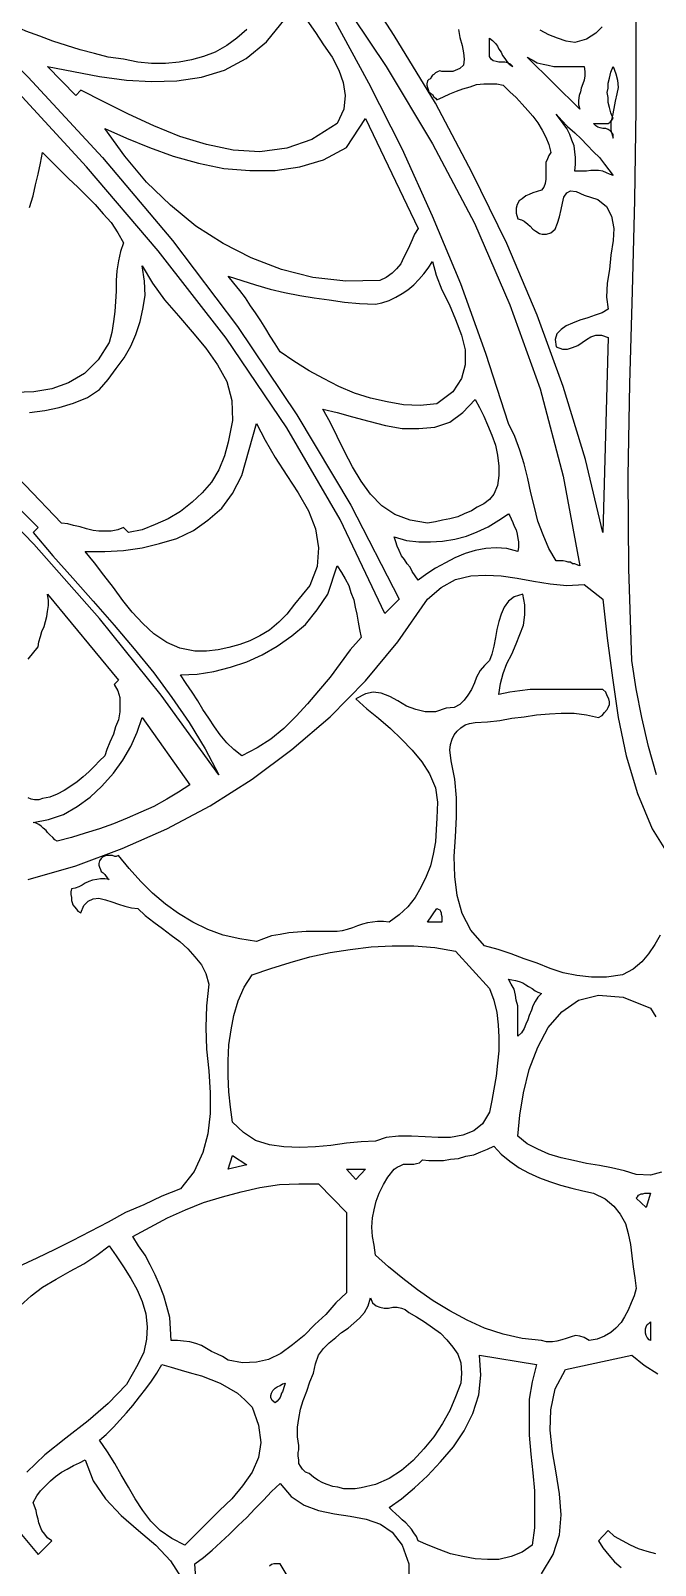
# Model space of a CAD drawing. Extents: x 0.05 to 5.94, y 0.01 to 8.49.
# Drawn here: x 3.365 to 4.229, y 5.248 to 7.372 of the extents above; entities that cross this region are included whole.
import ezdxf

# ---------------------------------------------------------------- set-up
doc = ezdxf.new("R2010")
doc.units = 0
doc.layers.add('1', color=7, linetype='Continuous')

msp = doc.modelspace()

# ---------------------------------------------------------------- linework, layer by layer
at = {"layer": '1'}
for points in [[(3.875, 6.585), (3.855, 6.565), (3.793, 6.695), (3.719, 6.822), (3.635, 6.946), (3.541, 7.067), (3.442, 7.183), (3.337, 7.297), (3.23, 7.407), (3.121, 7.514), (3.013, 7.617), (2.907, 7.717), (3.026, 7.62), (3.142, 7.52), (3.254, 7.415), (3.361, 7.307), (3.464, 7.196), (3.561, 7.081), (3.651, 6.962), (3.733, 6.84), (3.808, 6.715), (3.875, 6.585)], [(3.957, 7.373), (3.959, 7.362), (3.962, 7.351), (3.964, 7.341), (3.965, 7.332), (3.964, 7.324), (3.959, 7.319), (3.949, 7.315), (3.934, 7.315), (3.931, 7.316), (3.929, 7.315), (3.927, 7.314), (3.925, 7.313), (3.923, 7.311), (3.921, 7.31), (3.919, 7.307), (3.918, 7.305), (3.916, 7.304), (3.914, 7.302), (3.913, 7.298), (3.913, 7.296), (3.914, 7.293), (3.915, 7.29), (3.916, 7.287), (3.918, 7.285), (3.921, 7.283), (3.923, 7.28), (3.925, 7.278), (3.927, 7.276), (3.936, 7.28), (3.945, 7.284), (3.954, 7.288), (3.963, 7.291), (3.973, 7.294), (3.982, 7.297), (3.992, 7.298), (4.001, 7.298), (4.01, 7.298), (4.019, 7.296), (4.028, 7.287), (4.037, 7.279), (4.045, 7.27), (4.053, 7.261), (4.06, 7.253), (4.067, 7.244), (4.073, 7.234), (4.078, 7.224), (4.082, 7.214), (4.085, 7.203), (4.082, 7.199), (4.08, 7.194), (4.078, 7.189), (4.078, 7.183), (4.078, 7.177), (4.078, 7.171), (4.078, 7.166), (4.077, 7.16), (4.075, 7.155), (4.072, 7.151), (4.066, 7.149), (4.06, 7.147), (4.055, 7.145), (4.05, 7.143), (4.045, 7.139), (4.041, 7.136), (4.038, 7.131), (4.037, 7.126), (4.037, 7.119), (4.039, 7.111), (4.044, 7.11), (4.048, 7.108), (4.053, 7.104), (4.056, 7.101), (4.06, 7.097), (4.064, 7.094), (4.069, 7.091), (4.073, 7.09), (4.079, 7.09), (4.085, 7.092), (4.091, 7.097), (4.094, 7.105), (4.097, 7.114), (4.099, 7.124), (4.101, 7.133), (4.103, 7.141), (4.107, 7.147), (4.112, 7.15), (4.12, 7.149), (4.131, 7.144), (4.15, 7.138), (4.162, 7.128), (4.169, 7.115), (4.172, 7.098), (4.171, 7.081), (4.168, 7.061), (4.166, 7.041), (4.163, 7.022), (4.162, 7.003), (4.164, 6.986), (4.156, 6.981), (4.146, 6.978), (4.136, 6.974), (4.125, 6.971), (4.115, 6.967), (4.106, 6.963), (4.099, 6.958), (4.093, 6.952), (4.091, 6.944), (4.092, 6.934), (4.101, 6.931), (4.108, 6.931), (4.115, 6.933), (4.122, 6.936), (4.128, 6.94), (4.134, 6.944), (4.14, 6.948), (4.147, 6.95), (4.155, 6.95), (4.164, 6.947), (4.157, 6.677), (4.133, 6.778), (4.102, 6.879), (4.066, 6.978), (4.024, 7.077), (3.976, 7.175), (3.925, 7.271), (3.868, 7.365), (3.808, 7.458)], [(3.787, 7.426), (3.857, 7.322), (3.921, 7.215), (3.979, 7.105), (4.028, 6.992), (4.07, 6.876), (4.102, 6.755), (4.125, 6.631)], [(3.664, 7.373), (3.65, 7.361), (3.636, 7.351), (3.62, 7.342), (3.604, 7.336), (3.587, 7.331), (3.57, 7.328), (3.551, 7.326), (3.532, 7.326), (3.513, 7.328), (3.493, 7.332), (3.472, 7.335), (3.453, 7.34), (3.433, 7.345), (3.414, 7.351), (3.395, 7.357), (3.377, 7.364), (3.358, 7.371), (3.34, 7.379)], [(3.789, 7.243), (3.754, 7.221), (3.719, 7.209), (3.682, 7.204), (3.645, 7.206), (3.608, 7.214), (3.571, 7.225), (3.535, 7.24), (3.5, 7.256), (3.466, 7.273), (3.434, 7.289), (3.427, 7.282), (3.388, 7.322), (3.424, 7.315), (3.46, 7.308), (3.497, 7.303), (3.532, 7.301), (3.567, 7.302), (3.601, 7.307), (3.633, 7.317), (3.663, 7.333), (3.691, 7.356), (3.717, 7.388)], [(3.747, 7.386), (3.759, 7.369), (3.77, 7.352), (3.782, 7.335), (3.791, 7.317), (3.797, 7.3), (3.8, 7.282), (3.798, 7.263), (3.789, 7.243)], [(4.125, 6.631), (4.122, 6.632), (4.118, 6.634), (4.115, 6.634), (4.112, 6.636), (4.109, 6.636), (4.106, 6.637), (4.102, 6.638), (4.099, 6.638), (4.095, 6.638), (4.092, 6.638), (4.082, 6.655), (4.074, 6.674), (4.067, 6.693), (4.062, 6.712), (4.057, 6.732), (4.053, 6.752), (4.048, 6.772), (4.042, 6.791), (4.035, 6.81), (4.026, 6.828), (3.995, 6.925), (3.96, 7.021), (3.921, 7.115), (3.879, 7.208), (3.833, 7.299), (3.784, 7.389)], [(4.156, 7.377), (4.147, 7.368), (4.134, 7.36), (4.118, 7.355), (4.106, 7.357), (4.094, 7.361), (4.082, 7.366), (4.07, 7.372)], [(4.231, 6.342), (4.22, 6.381), (4.211, 6.421), (4.203, 6.461), (4.197, 6.5), (4.193, 6.627), (4.192, 6.755), (4.194, 6.883), (4.198, 7.011), (4.201, 7.137), (4.203, 7.263), (4.203, 7.389)], [(4.032, 7.322), (4.029, 7.325), (4.025, 7.327), (4.021, 7.328), (4.017, 7.328), (4.013, 7.328), (4.009, 7.329), (4.005, 7.33), (4.002, 7.332), (4, 7.336), (4, 7.342), (4, 7.361), (4.004, 7.358), (4.008, 7.354), (4.011, 7.35), (4.013, 7.346), (4.016, 7.342), (4.018, 7.337), (4.021, 7.333), (4.024, 7.329), (4.027, 7.325), (4.032, 7.322)], [(4.131, 7.322), (4.132, 7.315), (4.132, 7.309), (4.131, 7.303), (4.129, 7.298), (4.127, 7.292), (4.126, 7.287), (4.124, 7.282), (4.123, 7.275), (4.123, 7.269), (4.125, 7.263), (4.052, 7.335), (4.059, 7.331), (4.066, 7.327), (4.074, 7.325), (4.081, 7.324), (4.089, 7.322), (4.097, 7.322), (4.106, 7.322), (4.114, 7.322), (4.123, 7.322), (4.131, 7.322)], [(4.171, 7.223), (4.171, 7.228), (4.169, 7.231), (4.167, 7.233), (4.164, 7.235), (4.161, 7.236), (4.157, 7.236), (4.153, 7.237), (4.15, 7.238), (4.147, 7.24), (4.144, 7.243), (4.147, 7.243), (4.15, 7.243), (4.153, 7.243), (4.156, 7.243), (4.159, 7.243), (4.162, 7.243), (4.164, 7.243), (4.167, 7.245), (4.169, 7.247), (4.171, 7.25), (4.168, 7.258), (4.166, 7.265), (4.164, 7.272), (4.164, 7.279), (4.163, 7.286), (4.164, 7.292), (4.164, 7.299), (4.166, 7.306), (4.168, 7.314), (4.171, 7.322), (4.175, 7.312), (4.177, 7.303), (4.178, 7.293), (4.176, 7.284), (4.174, 7.274), (4.172, 7.264), (4.17, 7.254), (4.168, 7.245), (4.168, 7.234), (4.171, 7.223)], [(3.901, 7.098), (3.896, 7.09), (3.893, 7.082), (3.889, 7.074), (3.885, 7.065), (3.881, 7.057), (3.877, 7.049), (3.871, 7.042), (3.865, 7.036), (3.857, 7.03), (3.848, 7.026), (3.801, 7.025), (3.755, 7.03), (3.712, 7.041), (3.67, 7.057), (3.631, 7.077), (3.593, 7.101), (3.558, 7.13), (3.525, 7.162), (3.495, 7.198), (3.467, 7.236), (3.497, 7.223), (3.529, 7.21), (3.562, 7.198), (3.597, 7.188), (3.632, 7.181), (3.668, 7.178), (3.703, 7.178), (3.737, 7.183), (3.77, 7.193), (3.802, 7.21), (3.828, 7.25), (3.901, 7.098)], [(4.171, 7.171), (4.166, 7.173), (4.162, 7.175), (4.157, 7.177), (4.151, 7.178), (4.146, 7.178), (4.14, 7.178), (4.134, 7.177), (4.129, 7.177), (4.123, 7.177), (4.118, 7.177), (4.119, 7.187), (4.119, 7.196), (4.118, 7.204), (4.117, 7.212), (4.114, 7.22), (4.111, 7.228), (4.107, 7.236), (4.102, 7.243), (4.097, 7.25), (4.092, 7.256), (4.1, 7.247), (4.108, 7.239), (4.118, 7.23), (4.127, 7.222), (4.135, 7.213), (4.144, 7.204), (4.152, 7.196), (4.159, 7.187), (4.165, 7.179), (4.171, 7.171)], [(3.363, 7.127), (3.368, 7.143), (3.371, 7.158), (3.375, 7.173), (3.378, 7.188), (3.381, 7.203), (3.393, 7.191), (3.405, 7.179), (3.417, 7.167), (3.43, 7.155), (3.442, 7.143), (3.454, 7.131), (3.465, 7.118), (3.476, 7.106), (3.485, 7.092), (3.493, 7.078)], [(3.493, 7.078), (3.489, 7.066), (3.486, 7.053), (3.484, 7.039), (3.483, 7.026), (3.483, 7.011), (3.482, 6.997), (3.481, 6.983), (3.479, 6.969), (3.477, 6.954), (3.473, 6.94), (3.458, 6.916), (3.439, 6.897), (3.417, 6.884), (3.394, 6.876), (3.369, 6.872), (3.342, 6.871)], [(3.927, 6.855), (3.904, 6.853), (3.881, 6.854), (3.858, 6.858), (3.835, 6.863), (3.813, 6.87), (3.791, 6.879), (3.77, 6.89), (3.75, 6.901), (3.729, 6.914), (3.71, 6.927), (3.703, 6.938), (3.696, 6.949), (3.69, 6.959), (3.683, 6.97), (3.676, 6.981), (3.669, 6.991), (3.662, 7.002), (3.654, 7.012), (3.646, 7.022), (3.638, 7.032), (3.657, 7.026), (3.676, 7.02), (3.696, 7.014), (3.716, 7.009), (3.737, 7.005), (3.757, 7.002), (3.778, 6.999), (3.799, 6.996), (3.82, 6.994), (3.842, 6.993), (3.851, 6.995), (3.861, 6.998), (3.87, 7.003), (3.879, 7.008), (3.887, 7.013), (3.895, 7.02), (3.902, 7.027), (3.909, 7.035), (3.915, 7.043), (3.921, 7.052), (3.926, 7.033), (3.934, 7.013), (3.944, 6.993), (3.953, 6.972), (3.961, 6.95), (3.966, 6.93), (3.966, 6.909), (3.961, 6.89), (3.949, 6.872), (3.927, 6.855)], [(3.363, 6.843), (3.384, 6.846), (3.404, 6.85), (3.424, 6.856), (3.443, 6.864), (3.46, 6.875), (3.472, 6.889), (3.483, 6.904), (3.494, 6.919), (3.503, 6.935), (3.51, 6.951), (3.516, 6.969), (3.52, 6.986), (3.523, 7.005), (3.522, 7.025), (3.519, 7.046), (3.533, 7.022), (3.55, 6.999), (3.569, 6.977), (3.588, 6.955), (3.607, 6.932), (3.623, 6.909), (3.636, 6.886), (3.643, 6.86), (3.644, 6.832), (3.638, 6.802)], [(3.177, 6.881), (3.375, 6.684), (3.368, 6.677), (3.395, 6.645), (3.423, 6.614), (3.451, 6.582), (3.48, 6.549), (3.508, 6.516), (3.535, 6.483), (3.56, 6.449), (3.584, 6.414), (3.606, 6.378), (3.625, 6.342), (3.545, 6.452), (3.46, 6.558), (3.369, 6.661), (3.274, 6.759)], [(4.006, 6.73), (4, 6.723), (3.992, 6.717), (3.983, 6.712), (3.975, 6.707), (3.965, 6.703), (3.956, 6.699), (3.945, 6.696), (3.935, 6.694), (3.925, 6.692), (3.914, 6.69), (3.89, 6.694), (3.869, 6.702), (3.851, 6.714), (3.835, 6.73), (3.822, 6.748), (3.81, 6.768), (3.799, 6.789), (3.789, 6.81), (3.779, 6.83), (3.769, 6.848), (3.789, 6.843), (3.81, 6.837), (3.833, 6.831), (3.856, 6.825), (3.879, 6.821), (3.902, 6.821), (3.924, 6.823), (3.945, 6.83), (3.963, 6.843), (3.98, 6.861), (3.986, 6.85), (3.992, 6.838), (3.997, 6.826), (4.003, 6.812), (4.008, 6.798), (4.011, 6.784), (4.013, 6.769), (4.013, 6.756), (4.011, 6.742), (4.006, 6.73)], [(3.638, 6.802), (3.633, 6.783), (3.625, 6.764), (3.615, 6.747), (3.602, 6.732), (3.588, 6.719), (3.572, 6.706), (3.555, 6.696), (3.537, 6.688), (3.519, 6.681), (3.5, 6.677), (3.493, 6.684), (3.485, 6.681), (3.476, 6.679), (3.468, 6.679), (3.459, 6.679), (3.451, 6.68), (3.442, 6.682), (3.433, 6.685), (3.424, 6.687), (3.416, 6.689), (3.407, 6.69), (3.256, 6.848)], [(3.73, 6.578), (3.719, 6.564), (3.708, 6.553), (3.695, 6.542), (3.682, 6.534), (3.668, 6.527), (3.654, 6.522), (3.639, 6.518), (3.624, 6.515), (3.608, 6.513), (3.592, 6.513), (3.571, 6.517), (3.553, 6.525), (3.535, 6.537), (3.52, 6.551), (3.505, 6.567), (3.492, 6.583), (3.479, 6.601), (3.466, 6.618), (3.453, 6.635), (3.44, 6.651), (3.467, 6.651), (3.493, 6.652), (3.519, 6.656), (3.543, 6.662), (3.567, 6.669), (3.59, 6.68), (3.61, 6.694), (3.629, 6.711), (3.644, 6.731), (3.657, 6.756), (3.677, 6.828), (3.689, 6.805), (3.703, 6.781), (3.719, 6.756), (3.735, 6.732), (3.749, 6.707), (3.759, 6.682), (3.763, 6.656), (3.761, 6.63), (3.751, 6.604), (3.73, 6.578)], [(4.039, 6.651), (4.024, 6.655), (4.009, 6.656), (3.995, 6.655), (3.98, 6.652), (3.966, 6.648), (3.952, 6.642), (3.939, 6.635), (3.925, 6.628), (3.913, 6.62), (3.901, 6.611), (3.897, 6.617), (3.893, 6.623), (3.89, 6.629), (3.886, 6.634), (3.882, 6.64), (3.878, 6.645), (3.875, 6.652), (3.872, 6.658), (3.87, 6.664), (3.868, 6.671), (3.885, 6.666), (3.902, 6.664), (3.918, 6.664), (3.935, 6.665), (3.952, 6.668), (3.968, 6.672), (3.983, 6.678), (3.998, 6.685), (4.013, 6.694), (4.026, 6.703), (4.028, 6.7), (4.03, 6.696), (4.032, 6.691), (4.034, 6.686), (4.037, 6.681), (4.038, 6.675), (4.039, 6.669), (4.04, 6.664), (4.04, 6.657), (4.039, 6.651)], [(3.822, 6.532), (3.807, 6.515), (3.793, 6.496), (3.779, 6.477), (3.763, 6.458), (3.748, 6.44), (3.732, 6.423), (3.715, 6.406), (3.697, 6.391), (3.678, 6.379), (3.657, 6.368), (3.646, 6.377), (3.636, 6.386), (3.627, 6.397), (3.619, 6.408), (3.611, 6.42), (3.603, 6.432), (3.596, 6.444), (3.588, 6.456), (3.58, 6.468), (3.572, 6.48), (3.595, 6.481), (3.618, 6.485), (3.641, 6.491), (3.664, 6.498), (3.685, 6.508), (3.706, 6.52), (3.726, 6.534), (3.745, 6.55), (3.761, 6.57), (3.776, 6.592), (3.789, 6.631), (3.795, 6.622), (3.8, 6.613), (3.805, 6.604), (3.808, 6.594), (3.812, 6.584), (3.814, 6.574), (3.816, 6.564), (3.818, 6.553), (3.82, 6.543), (3.822, 6.532)], [(3.361, 6.197), (3.427, 6.216), (3.491, 6.24), (3.553, 6.267), (3.613, 6.299), (3.671, 6.336), (3.726, 6.377), (3.779, 6.422), (3.828, 6.472), (3.873, 6.526), (3.914, 6.585), (3.933, 6.601), (3.953, 6.612), (3.974, 6.617), (3.995, 6.618), (4.016, 6.617), (4.038, 6.614), (4.061, 6.61), (4.084, 6.606), (4.107, 6.604), (4.131, 6.605), (4.157, 6.585)], [(4.236, 6.12), (4.229, 6.107), (4.22, 6.094), (4.211, 6.083), (4.199, 6.073), (4.184, 6.065), (4.162, 6.062), (4.141, 6.062), (4.121, 6.064), (4.102, 6.068), (4.084, 6.074), (4.066, 6.081), (4.048, 6.087), (4.03, 6.094), (4.012, 6.1), (3.993, 6.105), (3.974, 6.127), (3.962, 6.15), (3.955, 6.175), (3.952, 6.201), (3.951, 6.229), (3.953, 6.256), (3.954, 6.283), (3.954, 6.31), (3.952, 6.336), (3.947, 6.361), (3.946, 6.369), (3.945, 6.376), (3.946, 6.384), (3.948, 6.391), (3.951, 6.397), (3.955, 6.402), (3.96, 6.407), (3.966, 6.411), (3.972, 6.413), (3.98, 6.414), (3.997, 6.415), (4.014, 6.417), (4.031, 6.42), (4.048, 6.422), (4.065, 6.425), (4.083, 6.426), (4.099, 6.427), (4.117, 6.427), (4.134, 6.425), (4.151, 6.421), (4.156, 6.424), (4.159, 6.428), (4.163, 6.432), (4.164, 6.435), (4.166, 6.439), (4.166, 6.443), (4.165, 6.447), (4.163, 6.451), (4.161, 6.456), (4.157, 6.46), (4.141, 6.46), (4.126, 6.46), (4.111, 6.46), (4.097, 6.46), (4.083, 6.46), (4.07, 6.46), (4.056, 6.46), (4.042, 6.458), (4.028, 6.456), (4.013, 6.453), (4.015, 6.468), (4.019, 6.482), (4.024, 6.496), (4.031, 6.509), (4.037, 6.523), (4.042, 6.536), (4.047, 6.549), (4.049, 6.563), (4.049, 6.577), (4.046, 6.592), (4.034, 6.588), (4.026, 6.582), (4.02, 6.574), (4.016, 6.564), (4.013, 6.554), (4.01, 6.543), (4.008, 6.532), (4.006, 6.52), (4.003, 6.509), (4, 6.5), (3.993, 6.493), (3.987, 6.486), (3.982, 6.477), (3.979, 6.469), (3.975, 6.46), (3.97, 6.452), (3.965, 6.445), (3.959, 6.439), (3.951, 6.435), (3.94, 6.434), (3.925, 6.429), (3.911, 6.429), (3.898, 6.432), (3.885, 6.437), (3.873, 6.444), (3.862, 6.45), (3.85, 6.455), (3.839, 6.456), (3.828, 6.454), (3.815, 6.447), (3.83, 6.433), (3.846, 6.42), (3.863, 6.406), (3.878, 6.391), (3.893, 6.376), (3.906, 6.36), (3.917, 6.343), (3.925, 6.324), (3.928, 6.304), (3.927, 6.282), (3.926, 6.266), (3.925, 6.249), (3.922, 6.232), (3.918, 6.216), (3.912, 6.201), (3.905, 6.186), (3.897, 6.172), (3.887, 6.159), (3.875, 6.148), (3.861, 6.138), (3.853, 6.139), (3.845, 6.139), (3.838, 6.138), (3.831, 6.137), (3.824, 6.135), (3.817, 6.133), (3.81, 6.13), (3.803, 6.128), (3.796, 6.126), (3.789, 6.125), (3.779, 6.125), (3.768, 6.125), (3.757, 6.125), (3.746, 6.125), (3.734, 6.124), (3.722, 6.123), (3.71, 6.121), (3.698, 6.119), (3.687, 6.115), (3.677, 6.111), (3.654, 6.115), (3.631, 6.12), (3.61, 6.128), (3.589, 6.138), (3.569, 6.15), (3.551, 6.163), (3.533, 6.178), (3.517, 6.194), (3.501, 6.212), (3.486, 6.23), (3.483, 6.229), (3.481, 6.229), (3.478, 6.23), (3.475, 6.23), (3.472, 6.23), (3.469, 6.23), (3.466, 6.229), (3.464, 6.228), (3.462, 6.226), (3.46, 6.223), (3.459, 6.219), (3.459, 6.217), (3.46, 6.214), (3.461, 6.211), (3.462, 6.208), (3.465, 6.206), (3.467, 6.204), (3.469, 6.201), (3.471, 6.199), (3.473, 6.197), (3.467, 6.198), (3.461, 6.198), (3.456, 6.197), (3.45, 6.196), (3.445, 6.194), (3.44, 6.192), (3.436, 6.189), (3.431, 6.187), (3.426, 6.185), (3.421, 6.184), (3.42, 6.18), (3.42, 6.176), (3.421, 6.172), (3.421, 6.168), (3.422, 6.165), (3.423, 6.162), (3.425, 6.159), (3.428, 6.156), (3.43, 6.153), (3.434, 6.151), (3.438, 6.161), (3.444, 6.167), (3.451, 6.17), (3.459, 6.171), (3.468, 6.169), (3.477, 6.166), (3.486, 6.163), (3.495, 6.16), (3.504, 6.158), (3.513, 6.157), (3.523, 6.147), (3.535, 6.138), (3.547, 6.129), (3.559, 6.12), (3.571, 6.111), (3.582, 6.101), (3.592, 6.09), (3.601, 6.079), (3.607, 6.067), (3.611, 6.052), (3.608, 6.022), (3.607, 5.992), (3.608, 5.962), (3.611, 5.932), (3.613, 5.902), (3.613, 5.873), (3.61, 5.845), (3.603, 5.819), (3.591, 5.793), (3.572, 5.769), (3.546, 5.759), (3.521, 5.747), (3.496, 5.736), (3.472, 5.723), (3.447, 5.71), (3.422, 5.697), (3.398, 5.685), (3.373, 5.673), (3.347, 5.661)], [(3.361, 6.502), (3.375, 6.519), (3.376, 6.526), (3.378, 6.533), (3.38, 6.54), (3.383, 6.547), (3.385, 6.554), (3.387, 6.561), (3.388, 6.568), (3.389, 6.576), (3.389, 6.583), (3.388, 6.592), (3.486, 6.473), (3.48, 6.467)], [(4.157, 6.585), (4.163, 6.531), (4.17, 6.476), (4.178, 6.421), (4.189, 6.368), (4.205, 6.316), (4.225, 6.267), (4.253, 6.223)], [(3.48, 6.467), (3.485, 6.458), (3.488, 6.449), (3.488, 6.439), (3.488, 6.429), (3.486, 6.418), (3.482, 6.408), (3.479, 6.398), (3.474, 6.387), (3.47, 6.377), (3.467, 6.368), (3.46, 6.361), (3.453, 6.354), (3.445, 6.346), (3.437, 6.339), (3.429, 6.332), (3.42, 6.326), (3.411, 6.32), (3.401, 6.315), (3.391, 6.311), (3.381, 6.309), (3.376, 6.307), (3.37, 6.307), (3.365, 6.308), (3.361, 6.31)], [(3.585, 6.328), (3.569, 6.318), (3.553, 6.308), (3.535, 6.298), (3.517, 6.29), (3.498, 6.282), (3.479, 6.274), (3.46, 6.267), (3.44, 6.261), (3.421, 6.255), (3.401, 6.25), (3.398, 6.252), (3.395, 6.255), (3.391, 6.259), (3.388, 6.262), (3.386, 6.265), (3.382, 6.268), (3.379, 6.271), (3.376, 6.273), (3.372, 6.275), (3.368, 6.276), (3.389, 6.28), (3.41, 6.287), (3.429, 6.298), (3.447, 6.311), (3.463, 6.326), (3.479, 6.344), (3.492, 6.362), (3.503, 6.381), (3.512, 6.401), (3.519, 6.421), (3.585, 6.328)], [(3.934, 6.138), (3.914, 6.138), (3.927, 6.157), (3.929, 6.156), (3.931, 6.155), (3.932, 6.153), (3.933, 6.151), (3.933, 6.149), (3.934, 6.146), (3.934, 6.143), (3.934, 6.141), (3.934, 6.138)], [(4, 6.046), (4.006, 6.03), (4.01, 6.013), (4.012, 5.996), (4.013, 5.979), (4.013, 5.96), (4.011, 5.943), (4.009, 5.925), (4.006, 5.907), (4.003, 5.891), (4, 5.875), (3.99, 5.859), (3.978, 5.849), (3.963, 5.843), (3.946, 5.84), (3.929, 5.84), (3.911, 5.841), (3.892, 5.842), (3.874, 5.842), (3.857, 5.84), (3.842, 5.835), (3.822, 5.834), (3.802, 5.832), (3.78, 5.829), (3.759, 5.827), (3.737, 5.826), (3.715, 5.827), (3.695, 5.83), (3.676, 5.836), (3.659, 5.847), (3.644, 5.861), (3.641, 5.882), (3.639, 5.903), (3.638, 5.925), (3.638, 5.946), (3.639, 5.968), (3.642, 5.989), (3.646, 6.009), (3.652, 6.029), (3.66, 6.048), (3.671, 6.065), (3.697, 6.074), (3.724, 6.082), (3.751, 6.09), (3.779, 6.096), (3.807, 6.1), (3.836, 6.104), (3.865, 6.105), (3.895, 6.105), (3.924, 6.103), (3.953, 6.098), (4, 6.046)], [(4.072, 6.039), (4.067, 6.034), (4.063, 6.028), (4.06, 6.022), (4.058, 6.016), (4.055, 6.009), (4.053, 6.003), (4.05, 5.997), (4.048, 5.991), (4.044, 5.985), (4.039, 5.98), (4.039, 5.988), (4.039, 5.997), (4.039, 6.005), (4.039, 6.013), (4.039, 6.022), (4.037, 6.03), (4.036, 6.037), (4.034, 6.045), (4.03, 6.052), (4.026, 6.059), (4.031, 6.058), (4.036, 6.057), (4.041, 6.056), (4.046, 6.054), (4.05, 6.051), (4.054, 6.049), (4.059, 6.046), (4.063, 6.043), (4.067, 6.041), (4.072, 6.039)], [(4.238, 5.792), (4.223, 5.788), (4.203, 5.789), (4.187, 5.794), (4.169, 5.798), (4.152, 5.801), (4.134, 5.804), (4.116, 5.808), (4.099, 5.812), (4.082, 5.817), (4.067, 5.824), (4.052, 5.831), (4.039, 5.842), (4.042, 5.871), (4.047, 5.902), (4.055, 5.934), (4.067, 5.965), (4.081, 5.992), (4.1, 6.014), (4.123, 6.03), (4.151, 6.037), (4.185, 6.034), (4.223, 6.019)], [(4.223, 6.019), (4.23, 6.007)], [(4.144, 5.763), (4.16, 5.755), (4.172, 5.745), (4.181, 5.734), (4.188, 5.721), (4.192, 5.707), (4.195, 5.692), (4.197, 5.676), (4.199, 5.661), (4.201, 5.646), (4.203, 5.631), (4.2, 5.621), (4.196, 5.611), (4.192, 5.601), (4.187, 5.592), (4.182, 5.584), (4.175, 5.576), (4.168, 5.57), (4.159, 5.565), (4.149, 5.561), (4.138, 5.559), (4.131, 5.563), (4.125, 5.565), (4.119, 5.566), (4.113, 5.564), (4.106, 5.562), (4.1, 5.56), (4.093, 5.558), (4.087, 5.557), (4.079, 5.557), (4.072, 5.559), (4.045, 5.562), (4.019, 5.568), (3.993, 5.576), (3.969, 5.587), (3.945, 5.6), (3.922, 5.614), (3.9, 5.629), (3.88, 5.645), (3.86, 5.661), (3.842, 5.677), (3.84, 5.691), (3.838, 5.703), (3.837, 5.716), (3.838, 5.729), (3.84, 5.74), (3.843, 5.752), (3.847, 5.763), (3.853, 5.775), (3.859, 5.785), (3.868, 5.796), (3.872, 5.799), (3.877, 5.801), (3.881, 5.803), (3.884, 5.803), (3.888, 5.803), (3.891, 5.803), (3.895, 5.803), (3.899, 5.804), (3.903, 5.805), (3.907, 5.809), (3.916, 5.808), (3.926, 5.808), (3.936, 5.808), (3.946, 5.81), (3.957, 5.811), (3.967, 5.814), (3.978, 5.816), (3.988, 5.82), (3.997, 5.824), (4.006, 5.828), (4.016, 5.817), (4.028, 5.807), (4.041, 5.798), (4.054, 5.791), (4.069, 5.784), (4.083, 5.779), (4.098, 5.774), (4.114, 5.77), (4.129, 5.766), (4.144, 5.763)], [(3.638, 5.796), (3.644, 5.815), (3.664, 5.802), (3.638, 5.796)], [(3.802, 5.736), (3.802, 5.625), (3.787, 5.611), (3.773, 5.595), (3.758, 5.581), (3.743, 5.566), (3.727, 5.553), (3.711, 5.541), (3.694, 5.533), (3.677, 5.529), (3.658, 5.528), (3.638, 5.532), (3.63, 5.537), (3.623, 5.54), (3.615, 5.544), (3.608, 5.548), (3.601, 5.552), (3.593, 5.555), (3.585, 5.557), (3.576, 5.558), (3.568, 5.559), (3.559, 5.559), (3.558, 5.575), (3.557, 5.591), (3.553, 5.606), (3.549, 5.621), (3.543, 5.636), (3.537, 5.65), (3.53, 5.664), (3.523, 5.677), (3.514, 5.69), (3.506, 5.703), (3.53, 5.716), (3.554, 5.729), (3.579, 5.74), (3.604, 5.75), (3.63, 5.758), (3.656, 5.765), (3.682, 5.771), (3.709, 5.775), (3.736, 5.776), (3.763, 5.776), (3.802, 5.736)], [(3.815, 5.782), (3.802, 5.796), (3.828, 5.796), (3.815, 5.782)], [(4.217, 5.743), (4.203, 5.756), (4.205, 5.758), (4.206, 5.76), (4.208, 5.761), (4.21, 5.762), (4.212, 5.762), (4.215, 5.763), (4.217, 5.763), (4.22, 5.763), (4.223, 5.763), (4.217, 5.743)], [(3.35, 5.607), (3.365, 5.621), (3.381, 5.633), (3.4, 5.644), (3.419, 5.655), (3.438, 5.665), (3.456, 5.677), (3.473, 5.69), (3.483, 5.676), (3.493, 5.661), (3.503, 5.645), (3.512, 5.629), (3.519, 5.613), (3.524, 5.596), (3.526, 5.578), (3.525, 5.561), (3.521, 5.543), (3.513, 5.526), (3.497, 5.498), (3.472, 5.472), (3.444, 5.448), (3.413, 5.424), (3.384, 5.401), (3.359, 5.377)], [(3.888, 5.598), (3.899, 5.592), (3.91, 5.585), (3.921, 5.577), (3.932, 5.569), (3.941, 5.56), (3.949, 5.55), (3.956, 5.54), (3.96, 5.528), (3.961, 5.514), (3.96, 5.5), (3.953, 5.481), (3.945, 5.462), (3.935, 5.444), (3.923, 5.426), (3.909, 5.409), (3.894, 5.393), (3.878, 5.379), (3.861, 5.368), (3.842, 5.36), (3.822, 5.355), (3.814, 5.354), (3.805, 5.354), (3.798, 5.354), (3.79, 5.356), (3.783, 5.357), (3.775, 5.36), (3.769, 5.362), (3.762, 5.366), (3.756, 5.37), (3.75, 5.375), (3.745, 5.377), (3.741, 5.381), (3.738, 5.385), (3.736, 5.389), (3.736, 5.394), (3.735, 5.399), (3.735, 5.404), (3.736, 5.408), (3.736, 5.411), (3.736, 5.414), (3.734, 5.426), (3.734, 5.439), (3.736, 5.451), (3.738, 5.464), (3.742, 5.476), (3.747, 5.489), (3.751, 5.502), (3.756, 5.514), (3.759, 5.527), (3.763, 5.539), (3.77, 5.548), (3.778, 5.556), (3.787, 5.563), (3.795, 5.57), (3.804, 5.576), (3.812, 5.583), (3.82, 5.59), (3.827, 5.598), (3.832, 5.607), (3.835, 5.618), (3.838, 5.611), (3.843, 5.607), (3.848, 5.605), (3.854, 5.604), (3.86, 5.604), (3.866, 5.605), (3.872, 5.605), (3.878, 5.604), (3.883, 5.602), (3.888, 5.598)], [(4.223, 5.559), (4.221, 5.56), (4.218, 5.563), (4.217, 5.566), (4.216, 5.569), (4.216, 5.572), (4.216, 5.575), (4.217, 5.578), (4.218, 5.581), (4.221, 5.583), (4.223, 5.585), (4.223, 5.559)], [(3.671, 5.467), (3.68, 5.442), (3.683, 5.418), (3.68, 5.397), (3.671, 5.377), (3.658, 5.358), (3.643, 5.34), (3.626, 5.324), (3.609, 5.307), (3.593, 5.291), (3.578, 5.276), (3.56, 5.285), (3.544, 5.296), (3.531, 5.309), (3.52, 5.324), (3.509, 5.34), (3.5, 5.356), (3.49, 5.373), (3.481, 5.389), (3.471, 5.405), (3.46, 5.421), (3.469, 5.429), (3.479, 5.439), (3.488, 5.449), (3.497, 5.459), (3.506, 5.469), (3.515, 5.481), (3.524, 5.492), (3.532, 5.503), (3.539, 5.514), (3.546, 5.526), (3.559, 5.522), (3.573, 5.518), (3.587, 5.514), (3.601, 5.51), (3.614, 5.505), (3.627, 5.5), (3.639, 5.493), (3.651, 5.486), (3.661, 5.477), (3.671, 5.467)], [(4.065, 5.526), (4.059, 5.502), (4.055, 5.478), (4.055, 5.453), (4.055, 5.428), (4.057, 5.402), (4.06, 5.376), (4.062, 5.351), (4.062, 5.325), (4.062, 5.3), (4.059, 5.276), (4.045, 5.266), (4.03, 5.26), (4.013, 5.256), (3.997, 5.256), (3.98, 5.257), (3.963, 5.26), (3.946, 5.264), (3.93, 5.27), (3.915, 5.276), (3.901, 5.282), (3.899, 5.288), (3.895, 5.293), (3.892, 5.298), (3.888, 5.302), (3.884, 5.307), (3.879, 5.311), (3.875, 5.315), (3.87, 5.319), (3.865, 5.324), (3.861, 5.328), (3.878, 5.34), (3.896, 5.355), (3.914, 5.372), (3.932, 5.391), (3.95, 5.412), (3.965, 5.434), (3.977, 5.458), (3.985, 5.484), (3.988, 5.511), (3.986, 5.539), (4.065, 5.526)], [(4.072, 5.236), (4.088, 5.263), (4.097, 5.29), (4.099, 5.318), (4.097, 5.347), (4.092, 5.376), (4.087, 5.405), (4.084, 5.435), (4.085, 5.463), (4.091, 5.492), (4.105, 5.519), (4.197, 5.539), (4.214, 5.525), (4.233, 5.513)], [(3.717, 5.5), (3.716, 5.497), (3.715, 5.494), (3.714, 5.491), (3.713, 5.488), (3.712, 5.486), (3.711, 5.483), (3.71, 5.48), (3.708, 5.478), (3.706, 5.475), (3.703, 5.473), (3.699, 5.476), (3.697, 5.48), (3.697, 5.483), (3.698, 5.486), (3.7, 5.49), (3.703, 5.493), (3.706, 5.495), (3.71, 5.497), (3.713, 5.499), (3.717, 5.5)], [(3.347, 5.296), (3.375, 5.263), (3.394, 5.282), (3.388, 5.286), (3.384, 5.291), (3.38, 5.296), (3.378, 5.301), (3.376, 5.307), (3.375, 5.312), (3.373, 5.318), (3.372, 5.324), (3.37, 5.33), (3.368, 5.335), (3.373, 5.344), (3.378, 5.351), (3.385, 5.358), (3.392, 5.365), (3.399, 5.371), (3.407, 5.377), (3.415, 5.381), (3.424, 5.386), (3.432, 5.39), (3.44, 5.394), (3.451, 5.365), (3.468, 5.34), (3.49, 5.317), (3.514, 5.296), (3.538, 5.276), (3.558, 5.254), (3.573, 5.231)], [(3.593, 5.23), (3.592, 5.25), (3.604, 5.259), (3.616, 5.269), (3.628, 5.28), (3.64, 5.291), (3.652, 5.303), (3.664, 5.314), (3.675, 5.326), (3.687, 5.338), (3.698, 5.35), (3.71, 5.361), (3.725, 5.343), (3.743, 5.331), (3.763, 5.324), (3.785, 5.319), (3.807, 5.316), (3.829, 5.312), (3.849, 5.305), (3.865, 5.294), (3.879, 5.276), (3.888, 5.25), (3.888, 5.233)], [(4.23, 5.264), (4.218, 5.267), (4.206, 5.271), (4.195, 5.276), (4.184, 5.282), (4.173, 5.288), (4.164, 5.296), (4.151, 5.282), (4.157, 5.272), (4.165, 5.262), (4.173, 5.253), (4.182, 5.245)], [(3.742, 5.197), (3.71, 5.25), (3.706, 5.25), (3.703, 5.25), (3.701, 5.25), (3.698, 5.249), (3.695, 5.247)]]:
    msp.add_lwpolyline(points, dxfattribs=at)

doc.saveas('drawing.dxf')
